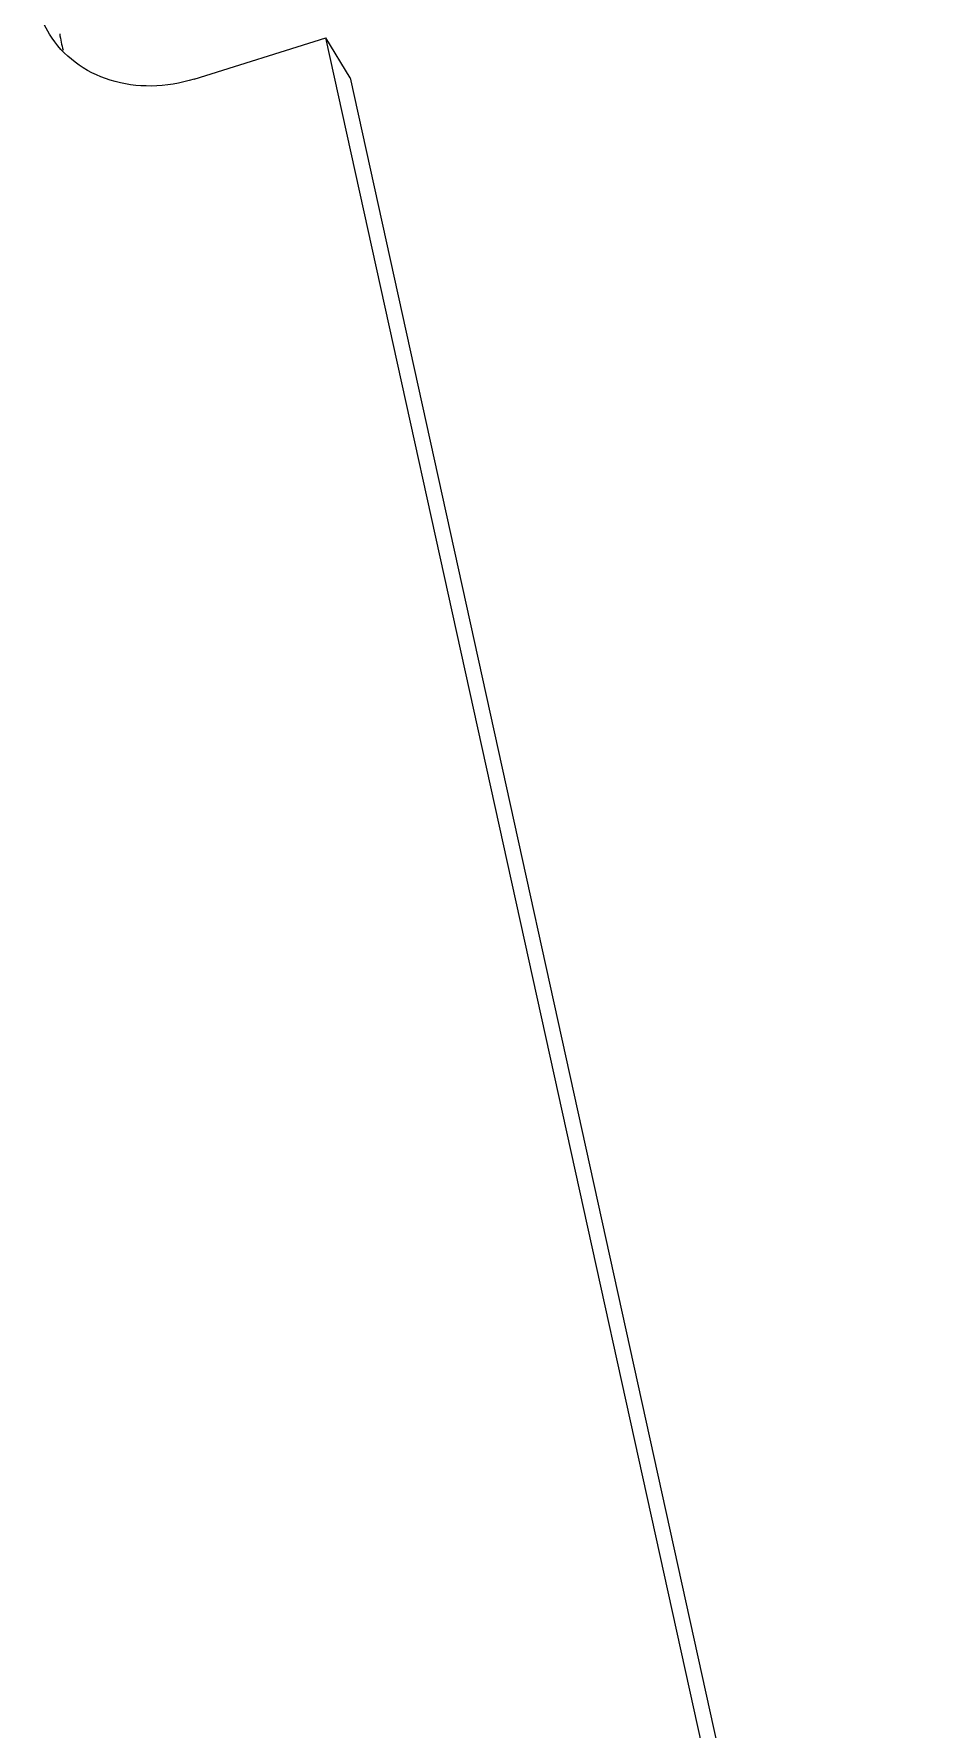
# Model space of a CAD drawing. Header units: millimetres. Extents: x 0 to 594, y 0 to 420.
# Drawn here: x 416.17 to 424.12, y 69.39 to 84.6 of the extents above; entities that cross this region are included whole.
import ezdxf

# ---------------------------------------------------------------- set-up
doc = ezdxf.new("R2010")
doc.units = ezdxf.units.MM
doc.header["$LTSCALE"] = 32.67
doc.layers.get('0').update_dxf_attribs({"linetype": 'CONTINUOUS'})

msp = doc.modelspace()

# ---------------------------------------------------------------- linework, layer by layer
at = {"color": 7, "linetype": 'CONTINUOUS'}
for p, q in [((417.612, 84.196), (418.792, 84.565)), ((419.01, 84.208), (418.792, 84.565)), ((423.906, 61.355), (418.792, 84.565)), ((419.01, 84.208), (424.124, 60.998))]:
    msp.add_line(p, q, dxfattribs=at)
for centre, radius, start, end in [((417.353, 84.732), 0.957, 187.8738, 192.4124), ((417.334, 84.728), 0.938, 192.4223, 196.9883)]:
    msp.add_arc(centre, radius, start, end, dxfattribs=at)
for points, knots in [([(416.313, 84.599), (416.27, 84.669), (416.203, 84.824), (416.153, 85.166), (416.265, 85.619), (416.621, 86.062), (416.964, 86.251), (417.147, 86.308)], [0, 0, 0, 0, 0.114367, 0.230908, 0.474391, 0.734305, 1, 1, 1, 1]), ([(417.612, 84.196), (417.488, 84.157), (417.234, 84.114), (416.859, 84.164), (416.534, 84.326), (416.373, 84.502), (416.313, 84.599)], [0, 0, 0, 0, 0.266964, 0.522309, 0.765213, 1, 1, 1, 1])]:
    msp.add_open_spline(points, degree=3, knots=knots, dxfattribs=at)

doc.saveas('drawing.dxf')
